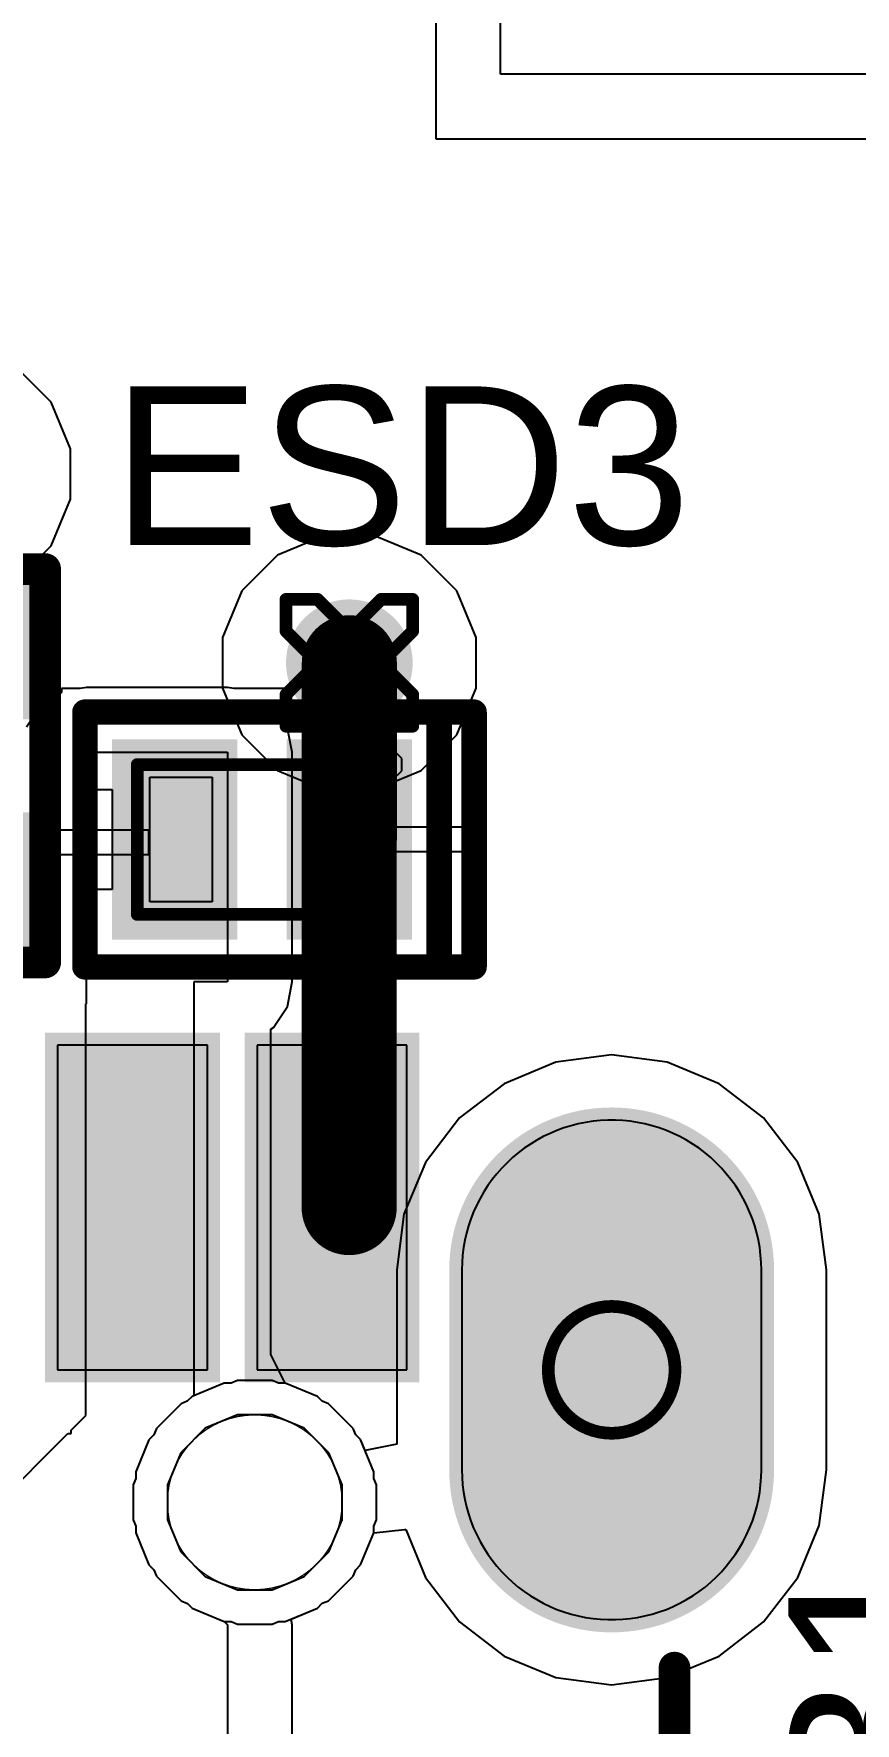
# Model space of a CAD drawing. Header units: inches. Extents: x -0.5 to 14, y -0.2 to 4.7.
# Drawn here: x 0.5052 to 0.6348, y 0.0501 to 0.3164 of the extents above; entities that cross this region are included whole.
import ezdxf

# ---------------------------------------------------------------- set-up
doc = ezdxf.new("R2010")
doc.units = ezdxf.units.IN
doc.header["$MEASUREMENT"] = 0
for name, color, linetype in [('Bottom Layer', 5, 'Continuous'), ('Bottom Solder', 6, 'Continuous'), ('Dimensions', 6, 'Continuous'), ('Drill Drawing', 1, 'Continuous'), ('GND', 16, 'Continuous'), ('Mechanical 15', 56, 'Continuous'), ('Mechanical 6', 56, 'Continuous'), ('Multi-Layer', 9, 'Continuous'), ('Pad Holes', 156, 'Continuous'), ('POWER', 76, 'Continuous'), ('Top Layer', 1, 'Continuous'), ('Top Overlay', 2, 'Continuous'), ('Top Paste', 8, 'Continuous'), ('Top Solder', 216, 'Continuous'), ('Via Holes', 16, 'Continuous')]:
    doc.layers.add(name, color=color, linetype=linetype)
doc.styles.add('Arial', font='', dxfattribs={"height": 0.2})
doc.styles.get('Arial').set_extended_font_data('Arial')

# ---------------------------------------------------------------- blocks, each defined once
blk = doc.blocks.new('KH_TYPE_C_16P_17')
at = {"layer": 'Bottom Layer'}
h = blk.add_hatch(color=5, dxfattribs=at)
edge = h.paths.add_edge_path()
edge.add_arc((0.17008, 0.05374), 0.02362, 180, 360)
edge.add_line((0.1937, 0.05374), (0.1937, 0.08524))
edge.add_arc((0.17008, 0.08524), 0.02362, 0, 180)
edge.add_line((0.14646, 0.08524), (0.14646, 0.05374))
at = {"layer": 'Bottom Solder'}
h = blk.add_hatch(color=6, dxfattribs=at)
edge = h.paths.add_edge_path()
edge.add_arc((0.17008, 0.05374), 0.02562, 180, 360)
edge.add_line((0.1957, 0.05374), (0.1957, 0.08524))
edge.add_arc((0.17008, 0.08524), 0.02562, 0, 180)
edge.add_line((0.14446, 0.08524), (0.14446, 0.05374))
at = {"layer": 'GND'}
h = blk.add_hatch(color=16, dxfattribs=at)
edge = h.paths.add_edge_path()
edge.add_arc((0.17008, 0.05374), 0.02362, 180, 360)
edge.add_line((0.1937, 0.05374), (0.1937, 0.08524))
edge.add_arc((0.17008, 0.08524), 0.02362, 0, 180)
edge.add_line((0.14646, 0.08524), (0.14646, 0.05374))
at = {"layer": 'Multi-Layer'}
h = blk.add_hatch(color=9, dxfattribs=at)
edge = h.paths.add_edge_path()
edge.add_arc((0.17008, 0.05374), 0.02362, 180, 360)
edge.add_line((0.1937, 0.05374), (0.1937, 0.08524))
edge.add_arc((0.17008, 0.08524), 0.02362, 0, 180)
edge.add_line((0.14646, 0.08524), (0.14646, 0.05374))
at = {"layer": 'Pad Holes'}
h = blk.add_hatch(color=7, dxfattribs=at)
edge = h.paths.add_edge_path()
edge.add_arc((0.17008, 0.04981), 0.01378, 180, 360)
edge.add_line((0.18386, 0.04981), (0.18386, 0.08918))
edge.add_arc((0.17008, 0.08918), 0.01378, 0, 180)
edge.add_line((0.1563, 0.08918), (0.1563, 0.04981))
at = {"layer": 'POWER'}
h = blk.add_hatch(color=76, dxfattribs=at)
edge = h.paths.add_edge_path()
edge.add_arc((0.17008, 0.05374), 0.02362, 180, 360)
edge.add_line((0.1937, 0.05374), (0.1937, 0.08524))
edge.add_arc((0.17008, 0.08524), 0.02362, 0, 180)
edge.add_line((0.14646, 0.08524), (0.14646, 0.05374))
at = {"layer": 'Top Layer'}
for points in [[(0.08267, 0.12066), (0.09448, 0.12066), (0.09448, 0.06948), (0.08267, 0.06948)], [(0.09449, 0.12066), (0.1063, 0.12066), (0.1063, 0.06948), (0.09449, 0.06948)], [(0.11417, 0.12067), (0.12598, 0.12067), (0.12598, 0.06949), (0.11417, 0.06949)], [(0.12598, 0.12067), (0.13779, 0.12067), (0.13779, 0.06949), (0.12598, 0.06949)]]:
    blk.add_hatch(color=1, dxfattribs=at).paths.add_polyline_path(points)
h = blk.add_hatch(color=1, dxfattribs=at)
edge = h.paths.add_edge_path()
edge.add_arc((0.17008, 0.05374), 0.02362, 180, 360)
edge.add_line((0.1937, 0.05374), (0.1937, 0.08524))
edge.add_arc((0.17008, 0.08524), 0.02362, 0, 180)
edge.add_line((0.14646, 0.08524), (0.14646, 0.05374))
at = {"layer": 'Top Solder'}
for points in [[(0.0807, 0.12263), (0.09645, 0.12263), (0.09645, 0.06751), (0.0807, 0.06751)], [(0.09252, 0.12263), (0.10827, 0.12263), (0.10827, 0.06751), (0.09252, 0.06751)], [(0.1122, 0.12264), (0.12795, 0.12264), (0.12795, 0.06752), (0.1122, 0.06752)], [(0.12401, 0.12264), (0.13976, 0.12264), (0.13976, 0.06752), (0.12401, 0.06752)]]:
    blk.add_hatch(color=216, dxfattribs=at).paths.add_polyline_path(points)
h = blk.add_hatch(color=216, dxfattribs=at)
edge = h.paths.add_edge_path()
edge.add_arc((0.17008, 0.05374), 0.02562, 180, 360)
edge.add_line((0.1957, 0.05374), (0.1957, 0.08524))
edge.add_arc((0.17008, 0.08524), 0.02562, 0, 180)
edge.add_line((0.14446, 0.08524), (0.14446, 0.05374))
at = {"layer": 'Dimensions'}
for points in [[(0.12756, 0.04862, 0.0002, 0.0002, 1), (0.1, 0.04862, 0.0002, 0.0002, 1)], [(0.09995, 0.04862, 0.0001, 0.0001, 1), (0.10005, 0.04862, 0.0001, 0.0001, 1)], [(0.12751, 0.04862, 0.0001, 0.0001, 1), (0.12761, 0.04862, 0.0001, 0.0001, 1)]]:
    blk.add_lwpolyline(points, format="xyseb", close=True, dxfattribs=at)
at = {"layer": 'Multi-Layer'}
for p, q in [((0.11103, 0.0624), (0.10597, 0.0603)), ((0.11652, 0.0624), (0.11103, 0.0624)), ((0.12158, 0.0603), (0.11652, 0.0624)), ((0.10597, 0.0603), (0.10209, 0.05642)), ((0.12546, 0.05643), (0.12158, 0.0603)), ((0.10209, 0.05642), (0.09999, 0.05136)), ((0.12756, 0.05136), (0.12546, 0.05643)), ((0.09999, 0.05136), (0.09999, 0.04862)), ((0.12756, 0.04862), (0.12756, 0.05136)), ((0.09999, 0.04862), (0.09999, 0.04587)), ((0.12756, 0.04862), (0.12756, 0.04862)), ((0.12756, 0.04588), (0.12756, 0.04862)), ((0.09999, 0.04587), (0.10209, 0.04081)), ((0.12546, 0.04081), (0.12756, 0.04588)), ((0.10209, 0.04081), (0.10597, 0.03693)), ((0.12158, 0.03694), (0.12546, 0.04081)), ((0.10597, 0.03693), (0.11104, 0.03484)), ((0.11104, 0.03484), (0.11652, 0.03484)), ((0.11652, 0.03484), (0.12158, 0.03694))]:
    blk.add_line(p, q, dxfattribs=at)
at = {"layer": 'Top Overlay'}
blk.add_lwpolyline([(0.18, -0.0521, 0.005, 0.005, 0), (0.18, 0.02256, 0.005, 0.005, 0)], format="xyseb", dxfattribs=at)
blk.add_lwpolyline([(0.17875, 0.02256, 0.0025, 0.0025, 1), (0.18125, 0.02256, 0.0025, 0.0025, 1)], format="xyseb", close=True, dxfattribs=at)
at = {"layer": 'Top Paste'}
for p, q in [((0.10631, 0.12066), (0.08268, 0.12066)), ((0.08268, 0.12066), (0.08268, 0.06948)), ((0.10631, 0.06948), (0.10631, 0.12066)), ((0.13779, 0.12067), (0.11417, 0.12067)), ((0.11417, 0.12067), (0.11417, 0.06949)), ((0.13779, 0.06949), (0.13779, 0.12067)), ((0.16036, 0.10677), (0.1593, 0.10626)), ((0.16145, 0.10723), (0.16036, 0.10677)), ((0.16256, 0.10763), (0.16145, 0.10723)), ((0.16368, 0.10798), (0.16256, 0.10763)), ((0.16482, 0.10827), (0.16368, 0.10798)), ((0.16598, 0.1085), (0.16482, 0.10827)), ((0.16714, 0.10868), (0.16598, 0.1085)), ((0.16831, 0.10879), (0.16714, 0.10868)), ((0.16949, 0.10885), (0.16831, 0.10879)), ((0.17067, 0.10885), (0.16949, 0.10885)), ((0.17184, 0.10879), (0.17067, 0.10885)), ((0.17302, 0.10868), (0.17184, 0.10879)), ((0.17418, 0.1085), (0.17302, 0.10868)), ((0.17533, 0.10827), (0.17418, 0.1085)), ((0.17648, 0.10798), (0.17533, 0.10827)), ((0.1776, 0.10763), (0.17648, 0.10798)), ((0.17871, 0.10723), (0.1776, 0.10763)), ((0.17979, 0.10677), (0.17871, 0.10723)), ((0.18086, 0.10626), (0.17979, 0.10677)), ((0.15629, 0.10442), (0.15535, 0.10371)), ((0.15726, 0.10508), (0.15629, 0.10442)), ((0.15827, 0.10569), (0.15726, 0.10508)), ((0.1593, 0.10626), (0.15827, 0.10569)), ((0.18189, 0.10569), (0.18086, 0.10626)), ((0.18289, 0.10508), (0.18189, 0.10569)), ((0.18387, 0.10442), (0.18289, 0.10508)), ((0.18481, 0.10371), (0.18387, 0.10442)), ((0.15276, 0.10131), (0.15198, 0.10042)), ((0.15358, 0.10215), (0.15276, 0.10131)), ((0.15445, 0.10295), (0.15358, 0.10215)), ((0.15535, 0.10371), (0.15445, 0.10295)), ((0.18571, 0.10295), (0.18481, 0.10371)), ((0.18657, 0.10215), (0.18571, 0.10295)), ((0.18739, 0.10131), (0.18657, 0.10215)), ((0.18817, 0.10042), (0.18739, 0.10131)), ((0.15056, 0.09854), (0.14992, 0.09756)), ((0.15125, 0.0995), (0.15056, 0.09854)), ((0.15198, 0.10042), (0.15125, 0.0995)), ((0.18891, 0.0995), (0.18817, 0.10042)), ((0.1896, 0.09854), (0.18891, 0.0995)), ((0.19023, 0.09756), (0.1896, 0.09854)), ((0.14933, 0.09653), (0.1488, 0.09549)), ((0.14992, 0.09756), (0.14933, 0.09653)), ((0.19082, 0.09653), (0.19023, 0.09756)), ((0.19136, 0.09549), (0.19082, 0.09653)), ((0.14788, 0.09332), (0.14751, 0.0922)), ((0.14831, 0.09441), (0.14788, 0.09332)), ((0.1488, 0.09549), (0.14831, 0.09441)), ((0.19185, 0.09441), (0.19136, 0.09549)), ((0.19228, 0.09332), (0.19185, 0.09441)), ((0.19265, 0.0922), (0.19228, 0.09332)), ((0.14719, 0.09107), (0.14692, 0.08992)), ((0.14751, 0.0922), (0.14719, 0.09107)), ((0.19297, 0.09107), (0.19265, 0.0922)), ((0.19323, 0.08992), (0.19297, 0.09107)), ((0.14672, 0.08876), (0.14657, 0.08759)), ((0.14692, 0.08992), (0.14672, 0.08876)), ((0.19344, 0.08876), (0.19323, 0.08992)), ((0.19358, 0.08759), (0.19344, 0.08876)), ((0.14649, 0.08642), (0.14646, 0.08524)), ((0.14646, 0.08524), (0.14646, 0.05374)), ((0.14657, 0.08759), (0.14649, 0.08642)), ((0.19367, 0.08642), (0.19358, 0.08759)), ((0.1937, 0.08524), (0.19367, 0.08642)), ((0.1937, 0.05374), (0.1937, 0.08524)), ((0.08268, 0.06948), (0.09449, 0.06948)), ((0.09449, 0.06948), (0.10631, 0.06948)), ((0.11417, 0.06949), (0.12598, 0.06949)), ((0.12598, 0.06949), (0.13779, 0.06949)), ((0.14646, 0.05374), (0.14649, 0.05257)), ((0.19367, 0.05257), (0.1937, 0.05374)), ((0.14649, 0.05257), (0.14657, 0.05139)), ((0.14657, 0.05139), (0.14672, 0.05022)), ((0.19344, 0.05022), (0.19358, 0.05139)), ((0.19358, 0.05139), (0.19367, 0.05257)), ((0.14672, 0.05022), (0.14692, 0.04906)), ((0.14692, 0.04906), (0.14719, 0.04791)), ((0.19297, 0.04791), (0.19323, 0.04906)), ((0.19323, 0.04906), (0.19344, 0.05022)), ((0.14719, 0.04791), (0.14751, 0.04678)), ((0.14751, 0.04678), (0.14788, 0.04566)), ((0.14788, 0.04566), (0.14831, 0.04457)), ((0.19185, 0.04457), (0.19228, 0.04566)), ((0.19228, 0.04566), (0.19265, 0.04678)), ((0.19265, 0.04678), (0.19297, 0.04791)), ((0.14831, 0.04457), (0.1488, 0.04349)), ((0.1488, 0.04349), (0.14933, 0.04244)), ((0.19082, 0.04244), (0.19136, 0.04349)), ((0.19136, 0.04349), (0.19185, 0.04457)), ((0.14933, 0.04244), (0.14992, 0.04142)), ((0.14992, 0.04142), (0.15056, 0.04043)), ((0.15056, 0.04043), (0.15125, 0.03948)), ((0.18891, 0.03948), (0.1896, 0.04043)), ((0.1896, 0.04043), (0.19023, 0.04142)), ((0.19023, 0.04142), (0.19082, 0.04244)), ((0.15125, 0.03948), (0.15198, 0.03856)), ((0.15198, 0.03856), (0.15276, 0.03768)), ((0.15276, 0.03768), (0.15358, 0.03683)), ((0.18657, 0.03683), (0.18739, 0.03768)), ((0.18739, 0.03768), (0.18817, 0.03856)), ((0.18817, 0.03856), (0.18891, 0.03948)), ((0.15358, 0.03683), (0.15445, 0.03603)), ((0.15445, 0.03603), (0.15535, 0.03527)), ((0.15535, 0.03527), (0.15629, 0.03456)), ((0.18387, 0.03456), (0.18481, 0.03527)), ((0.18481, 0.03527), (0.18571, 0.03603)), ((0.18571, 0.03603), (0.18657, 0.03683)), ((0.15629, 0.03456), (0.15726, 0.0339)), ((0.15726, 0.0339), (0.15827, 0.03329)), ((0.15827, 0.03329), (0.1593, 0.03272)), ((0.1593, 0.03272), (0.16036, 0.03221)), ((0.16036, 0.03221), (0.16145, 0.03175)), ((0.17871, 0.03175), (0.17979, 0.03221)), ((0.17979, 0.03221), (0.18086, 0.03272)), ((0.18086, 0.03272), (0.18189, 0.03329)), ((0.18189, 0.03329), (0.18289, 0.0339)), ((0.18289, 0.0339), (0.18387, 0.03456)), ((0.16145, 0.03175), (0.16256, 0.03135)), ((0.16256, 0.03135), (0.16368, 0.031)), ((0.16368, 0.031), (0.16482, 0.03071)), ((0.16482, 0.03071), (0.16598, 0.03048)), ((0.16598, 0.03048), (0.16714, 0.0303)), ((0.16714, 0.0303), (0.16831, 0.03019)), ((0.16831, 0.03019), (0.16949, 0.03013)), ((0.16949, 0.03013), (0.17067, 0.03013)), ((0.17067, 0.03013), (0.17184, 0.03019)), ((0.17184, 0.03019), (0.17302, 0.0303)), ((0.17302, 0.0303), (0.17418, 0.03048)), ((0.17418, 0.03048), (0.17533, 0.03071)), ((0.17533, 0.03071), (0.17648, 0.031)), ((0.17648, 0.031), (0.1776, 0.03135)), ((0.1776, 0.03135), (0.17871, 0.03175))]:
    blk.add_line(p, q, dxfattribs=at)
blk = doc.blocks.new('R___0402_18')
at = {"layer": 'Top Layer'}
for points in [[(-0.0275, -0.0125), (-0.0275, 0.0125), (-0.0095, 0.0125), (-0.0095, -0.0125)], [(0.0095, -0.0125), (0.0095, 0.0125), (0.0275, 0.0125), (0.0275, -0.0125)]]:
    blk.add_hatch(color=1, dxfattribs=at).paths.add_polyline_path(points)
at = {"layer": 'Top Paste'}
for points in [[(-0.0275, -0.0125), (-0.0275, 0.0125), (-0.0095, 0.0125), (-0.0095, -0.0125)], [(0.0095, -0.0125), (0.0095, 0.0125), (0.0275, 0.0125), (0.0275, -0.0125)]]:
    blk.add_hatch(color=8, dxfattribs=at).paths.add_polyline_path(points)
at = {"layer": 'Top Solder'}
for points in [[(-0.02967, -0.01467), (-0.02967, 0.01467), (-0.00733, 0.01467), (-0.00733, -0.01467)], [(0.00733, -0.01467), (0.00733, 0.01467), (0.02967, 0.01467), (0.02967, -0.01467)]]:
    blk.add_hatch(color=216, dxfattribs=at).paths.add_polyline_path(points)
at = {"layer": 'Top Overlay'}
for points in [[(-0.031, 0.016, 0.005, 0.005, 0), (0.031, 0.016, 0.005, 0.005, 0)], [(-0.031, 0.016, 0.005, 0.005, 0), (-0.031, -0.016, 0.005, 0.005, 0)], [(0.031, 0.016, 0.005, 0.005, 0), (0.031, -0.016, 0.005, 0.005, 0)], [(-0.031, -0.016, 0.005, 0.005, 0), (0.031, -0.016, 0.005, 0.005, 0)], [(-0.032, -0.017, 0.000127, 0.000127, 0), (0.032, -0.017, 0.000127, 0.000127, 0)]]:
    blk.add_lwpolyline(points, format="xyseb", dxfattribs=at)
for points in [[(-0.03225, 0.016, 0.0025, 0.0025, 1), (-0.02975, 0.016, 0.0025, 0.0025, 1)], [(-0.03225, 0.016, 0.0025, 0.0025, 1), (-0.02975, 0.016, 0.0025, 0.0025, 1)], [(0.02975, 0.016, 0.0025, 0.0025, 1), (0.03225, 0.016, 0.0025, 0.0025, 1)], [(0.02975, 0.016, 0.0025, 0.0025, 1), (0.03225, 0.016, 0.0025, 0.0025, 1)], [(-0.03225, -0.016, 0.0025, 0.0025, 1), (-0.02975, -0.016, 0.0025, 0.0025, 1)], [(-0.03225, -0.016, 0.0025, 0.0025, 1), (-0.02975, -0.016, 0.0025, 0.0025, 1)], [(0.02975, -0.016, 0.0025, 0.0025, 1), (0.03225, -0.016, 0.0025, 0.0025, 1)], [(0.02975, -0.016, 0.0025, 0.0025, 1), (0.03225, -0.016, 0.0025, 0.0025, 1)], [(-0.03203, -0.017, 0.0000635, 0.0000635, 1), (-0.03197, -0.017, 0.0000635, 0.0000635, 1)], [(0.03197, -0.017, 0.0000635, 0.0000635, 1), (0.03203, -0.017, 0.0000635, 0.0000635, 1)]]:
    blk.add_lwpolyline(points, format="xyseb", close=True, dxfattribs=at)
blk = doc.blocks.new('X1_DFN1006_2_L1_0_W0_6_RD_55')
at = {"layer": 'Top Layer'}
for points in [[(-0.02165, 0.01378), (-0.00591, 0.01378), (-0.00591, -0.01378), (-0.02165, -0.01378)], [(0.00591, 0.01378), (0.02165, 0.01378), (0.02165, -0.01378), (0.00591, -0.01378)]]:
    blk.add_hatch(color=1, dxfattribs=at).paths.add_polyline_path(points)
at = {"layer": 'Top Paste'}
for points in [[(-0.02165, 0.01378), (-0.00591, 0.01378), (-0.00591, -0.01378), (-0.02165, -0.01378)], [(0.00591, 0.01378), (0.02165, 0.01378), (0.02165, -0.01378), (0.00591, -0.01378)]]:
    blk.add_hatch(color=8, dxfattribs=at).paths.add_polyline_path(points)
at = {"layer": 'Top Solder'}
for points in [[(-0.02365, 0.01578), (-0.00391, 0.01578), (-0.00391, -0.01578), (-0.02365, -0.01578)], [(0.00391, 0.01578), (0.02365, 0.01578), (0.02365, -0.01578), (0.00391, -0.01578)]]:
    blk.add_hatch(color=216, dxfattribs=at).paths.add_polyline_path(points)
at = {"layer": 'Mechanical 15'}
for p, q in [((-0.01772, -0.00984), (-0.01772, 0.00984)), ((-0.01772, 0.00984), (-0.00788, 0.00984)), ((-0.00788, 0.00984), (-0.00788, -0.00984)), ((0.00787, 0.00984), (0.00787, 0.00984)), ((0.00787, 0.00984), (0.01772, 0.00984)), ((0.00787, -0.00984), (0.00787, 0.00984)), ((0.01772, 0.00984), (0.01772, -0.00984)), ((-0.02066, -0.00945), (-0.02204, -0.01083)), ((-0.0187, -0.00945), (-0.02066, -0.00945)), ((-0.01732, -0.01083), (-0.0187, -0.00945)), ((-0.00788, -0.00984), (-0.01772, -0.00984)), ((-0.00788, -0.00984), (-0.00788, -0.00984)), ((0.01772, -0.00984), (0.00787, -0.00984)), ((-0.02204, -0.01083), (-0.02204, -0.01181)), ((-0.02204, -0.01181), (-0.02204, -0.01279)), ((-0.02204, -0.01279), (-0.02066, -0.01417)), ((-0.0187, -0.01417), (-0.01732, -0.01279)), ((-0.01732, -0.01181), (-0.01732, -0.01083)), ((-0.01732, -0.01181), (-0.01732, -0.01181)), ((-0.01732, -0.01279), (-0.01732, -0.01181)), ((-0.02066, -0.01417), (-0.0187, -0.01417))]:
    blk.add_line(p, q, dxfattribs=at)
for points in [[(-0.01969, 0.01181, 0.002, 0.002, 0), (-0.01969, -0.01181, 0.002, 0.002, 0)], [(0.01969, 0.01181, 0.002, 0.002, 0), (-0.01969, 0.01181, 0.002, 0.002, 0)], [(0.01969, 0.01181, 0.002, 0.002, 0), (0.01969, -0.01181, 0.002, 0.002, 0)], [(0.01969, -0.01181, 0.002, 0.002, 0), (-0.01969, -0.01181, 0.002, 0.002, 0)]]:
    blk.add_lwpolyline(points, format="xyseb", dxfattribs=at)
for points in [[(-0.02019, 0.01181, 0.001, 0.001, 1), (-0.01919, 0.01181, 0.001, 0.001, 1)], [(-0.02019, 0.01181, 0.001, 0.001, 1), (-0.01919, 0.01181, 0.001, 0.001, 1)], [(0.01919, 0.01181, 0.001, 0.001, 1), (0.02019, 0.01181, 0.001, 0.001, 1)], [(0.01919, 0.01181, 0.001, 0.001, 1), (0.02019, 0.01181, 0.001, 0.001, 1)], [(-0.02019, -0.01181, 0.001, 0.001, 1), (-0.01919, -0.01181, 0.001, 0.001, 1)], [(-0.02019, -0.01181, 0.001, 0.001, 1), (-0.01919, -0.01181, 0.001, 0.001, 1)], [(0.01919, -0.01181, 0.001, 0.001, 1), (0.02019, -0.01181, 0.001, 0.001, 1)], [(0.01919, -0.01181, 0.001, 0.001, 1), (0.02019, -0.01181, 0.001, 0.001, 1)]]:
    blk.add_lwpolyline(points, format="xyseb", close=True, dxfattribs=at)
at = {"layer": 'Mechanical 6'}
for p, q in [((0.02362, -0.00787), (0.02362, 0.00787)), ((0.02362, 0.00787), (0.02756, 0.00787)), ((0.02756, 0.00787), (0.02756, -0.00787)), ((-0.03233, 0.00194), (-0.03233, 0.00194)), ((-0.03233, 0.00194), (-0.01658, 0.00194)), ((-0.03233, -0.002), (-0.03233, 0.00194)), ((-0.03233, 0.00194), (-0.03233, 0.00194)), ((-0.01658, 0.00194), (-0.01658, -0.002)), ((0.01792, 0.00244), (0.01792, 0.00244)), ((0.01792, 0.00244), (0.03367, 0.00244)), ((0.01792, -0.0015), (0.01792, 0.00244)), ((0.01792, 0.00244), (0.01792, 0.00244)), ((0.03367, 0.00244), (0.03367, -0.0015)), ((-0.01658, -0.002), (-0.03233, -0.002)), ((0.03367, -0.0015), (0.01792, -0.0015)), ((0.02362, -0.00787), (0.02362, -0.00787)), ((0.02756, -0.00787), (0.02362, -0.00787)), ((0.02362, -0.00787), (0.02362, -0.00787))]:
    blk.add_line(p, q, dxfattribs=at)
at = {"layer": 'Top Overlay'}
for points in [[(0.02795, 0.02008, 0.004, 0.004, 0), (-0.03347, 0.02008, 0.004, 0.004, 0)], [(-0.03347, 0.02008, 0.004, 0.004, 0), (-0.03347, -0.02008, 0.004, 0.004, 0)], [(-0.02795, -0.02008, 0.004, 0.004, 0), (-0.02795, 0.02008, 0.004, 0.004, 0)], [(0.02795, 0.02008, 0.004, 0.004, 0), (0.02795, -0.02008, 0.004, 0.004, 0)], [(0.02795, -0.02008, 0.004, 0.004, 0), (-0.03347, -0.02008, 0.004, 0.004, 0)]]:
    blk.add_lwpolyline(points, format="xyseb", dxfattribs=at)
for points in [[(-0.03447, 0.02008, 0.002, 0.002, 1), (-0.03247, 0.02008, 0.002, 0.002, 1)], [(-0.03447, 0.02008, 0.002, 0.002, 1), (-0.03247, 0.02008, 0.002, 0.002, 1)], [(-0.02895, 0.02008, 0.002, 0.002, 1), (-0.02695, 0.02008, 0.002, 0.002, 1)], [(0.02695, 0.02008, 0.002, 0.002, 1), (0.02895, 0.02008, 0.002, 0.002, 1)], [(0.02695, 0.02008, 0.002, 0.002, 1), (0.02895, 0.02008, 0.002, 0.002, 1)], [(-0.03447, -0.02008, 0.002, 0.002, 1), (-0.03247, -0.02008, 0.002, 0.002, 1)], [(-0.03447, -0.02008, 0.002, 0.002, 1), (-0.03247, -0.02008, 0.002, 0.002, 1)], [(-0.02895, -0.02008, 0.002, 0.002, 1), (-0.02695, -0.02008, 0.002, 0.002, 1)], [(0.02695, -0.02008, 0.002, 0.002, 1), (0.02895, -0.02008, 0.002, 0.002, 1)], [(0.02695, -0.02008, 0.002, 0.002, 1), (0.02895, -0.02008, 0.002, 0.002, 1)]]:
    blk.add_lwpolyline(points, format="xyseb", close=True, dxfattribs=at)

msp = doc.modelspace()

# ---------------------------------------------------------------- hatches: boundary and pattern name
at = {"layer": 'Bottom Layer'}
h = msp.add_hatch(color=5, dxfattribs=at)
edge = h.paths.add_edge_path()
edge.add_arc((0.55499, 0.21723), 0.01, 0, 360)
at = {"layer": 'GND'}
h = msp.add_hatch(color=16, dxfattribs=at)
edge = h.paths.add_edge_path()
edge.add_arc((0.55499, 0.21723), 0.01, 0, 360)
at = {"layer": 'POWER'}
h = msp.add_hatch(color=76, dxfattribs=at)
edge = h.paths.add_edge_path()
edge.add_arc((0.55499, 0.21723), 0.01, 0, 360)
at = {"layer": 'Top Layer'}
h = msp.add_hatch(color=1, dxfattribs=at)
edge = h.paths.add_edge_path()
edge.add_arc((0.55499, 0.21723), 0.01, 0, 360)
msp.add_hatch(color=1, dxfattribs=at).paths.add_polyline_path([(0.54637, 0.116), (0.55818, 0.116), (0.55818, 0.15695), (0.54637, 0.15695)])
at = {"layer": 'Via Holes'}
h = msp.add_hatch(color=7, dxfattribs=at)
edge = h.paths.add_edge_path()
edge.add_arc((0.55499, 0.21723), 0.005, 0, 360)

# ---------------------------------------------------------------- linework, layer by layer
at = {"layer": 'Bottom Layer'}
for p, q in [((0.53732, 0.10409), (0.53633, 0.10368)), ((0.5428, 0.10409), (0.53732, 0.10409)), ((0.5438, 0.10368), (0.5428, 0.10409)), ((0.53019, 0.10158), (0.52942, 0.10082)), ((0.53525, 0.10368), (0.53019, 0.10158)), ((0.53633, 0.10368), (0.53525, 0.10368)), ((0.54488, 0.10368), (0.5438, 0.10368)), ((0.54994, 0.10158), (0.54488, 0.10368)), ((0.5507, 0.10082), (0.54994, 0.10158)), ((0.52843, 0.10041), (0.52455, 0.09653)), ((0.52942, 0.10082), (0.52843, 0.10041)), ((0.5517, 0.10041), (0.5507, 0.10082)), ((0.55558, 0.09653), (0.5517, 0.10041)), ((0.52455, 0.09653), (0.52414, 0.09553)), ((0.55599, 0.09554), (0.55558, 0.09653)), ((0.52338, 0.09477), (0.52128, 0.08971)), ((0.52414, 0.09553), (0.52338, 0.09477)), ((0.55675, 0.09478), (0.55599, 0.09554)), ((0.55885, 0.08971), (0.55675, 0.09478)), ((0.52128, 0.08863), (0.52087, 0.08764)), ((0.52128, 0.08971), (0.52128, 0.08863)), ((0.55885, 0.08864), (0.55885, 0.08971)), ((0.55926, 0.08764), (0.55885, 0.08864)), ((0.52087, 0.08764), (0.52087, 0.0849)), ((0.55926, 0.0849), (0.55926, 0.08764)), ((0.52087, 0.0849), (0.52087, 0.08215)), ((0.55926, 0.08216), (0.55926, 0.0849)), ((0.52087, 0.08215), (0.52128, 0.08116)), ((0.52128, 0.08116), (0.52128, 0.08008)), ((0.52128, 0.08008), (0.52338, 0.07502)), ((0.55675, 0.07502), (0.55885, 0.08009)), ((0.55885, 0.08116), (0.55926, 0.08216)), ((0.55885, 0.08009), (0.55885, 0.08116)), ((0.52338, 0.07502), (0.52414, 0.07426)), ((0.55599, 0.07426), (0.55675, 0.07502)), ((0.52414, 0.07426), (0.52456, 0.07326)), ((0.52456, 0.07326), (0.52843, 0.06939)), ((0.5517, 0.06939), (0.55558, 0.07327)), ((0.55558, 0.07327), (0.55599, 0.07426)), ((0.52843, 0.06939), (0.52943, 0.06897)), ((0.55071, 0.06898), (0.5517, 0.06939)), ((0.52943, 0.06897), (0.53019, 0.06821)), ((0.53019, 0.06821), (0.53526, 0.06611)), ((0.54488, 0.06612), (0.54995, 0.06822)), ((0.54995, 0.06822), (0.55071, 0.06898)), ((0.53526, 0.06611), (0.53633, 0.06612)), ((0.53633, 0.06612), (0.53733, 0.0657)), ((0.53733, 0.0657), (0.54281, 0.0657)), ((0.54281, 0.0657), (0.5438, 0.06612)), ((0.5438, 0.06612), (0.54488, 0.06612))]:
    msp.add_line(p, q, dxfattribs=at)
at = {"layer": 'Drill Drawing'}
for points in [[(0.54499, 0.22223, 0.002, 0.002, 0), (0.54499, 0.22723, 0.002, 0.002, 0)], [(0.54499, 0.22723, 0.002, 0.002, 0), (0.54999, 0.22723, 0.002, 0.002, 0)], [(0.54999, 0.22723, 0.002, 0.002, 0), (0.55499, 0.22223, 0.002, 0.002, 0)], [(0.55499, 0.22223, 0.002, 0.002, 0), (0.55999, 0.22723, 0.002, 0.002, 0)], [(0.55999, 0.22723, 0.002, 0.002, 0), (0.56499, 0.22723, 0.002, 0.002, 0)], [(0.56499, 0.22223, 0.002, 0.002, 0), (0.56499, 0.22723, 0.002, 0.002, 0)], [(0.54499, 0.22223, 0.002, 0.002, 0), (0.54999, 0.21723, 0.002, 0.002, 0)], [(0.55999, 0.21723, 0.002, 0.002, 0), (0.56499, 0.22223, 0.002, 0.002, 0)], [(0.54499, 0.21223, 0.002, 0.002, 0), (0.54999, 0.21723, 0.002, 0.002, 0)], [(0.55999, 0.21723, 0.002, 0.002, 0), (0.56499, 0.21223, 0.002, 0.002, 0)], [(0.54499, 0.20723, 0.002, 0.002, 0), (0.54499, 0.21223, 0.002, 0.002, 0)], [(0.54999, 0.20723, 0.002, 0.002, 0), (0.55499, 0.21223, 0.002, 0.002, 0)], [(0.55499, 0.21223, 0.002, 0.002, 0), (0.55999, 0.20723, 0.002, 0.002, 0)], [(0.56499, 0.20723, 0.002, 0.002, 0), (0.56499, 0.21223, 0.002, 0.002, 0)], [(0.54499, 0.20723, 0.002, 0.002, 0), (0.54999, 0.20723, 0.002, 0.002, 0)], [(0.55999, 0.20723, 0.002, 0.002, 0), (0.56499, 0.20723, 0.002, 0.002, 0)]]:
    msp.add_lwpolyline(points, format="xyseb", dxfattribs=at)
for points in [[(0.54449, 0.22723, 0.001, 0.001, 1), (0.54549, 0.22723, 0.001, 0.001, 1)], [(0.54449, 0.22723, 0.001, 0.001, 1), (0.54549, 0.22723, 0.001, 0.001, 1)], [(0.54949, 0.22723, 0.001, 0.001, 1), (0.55049, 0.22723, 0.001, 0.001, 1)], [(0.54949, 0.22723, 0.001, 0.001, 1), (0.55049, 0.22723, 0.001, 0.001, 1)], [(0.55949, 0.22723, 0.001, 0.001, 1), (0.56049, 0.22723, 0.001, 0.001, 1)], [(0.55949, 0.22723, 0.001, 0.001, 1), (0.56049, 0.22723, 0.001, 0.001, 1)], [(0.56449, 0.22723, 0.001, 0.001, 1), (0.56549, 0.22723, 0.001, 0.001, 1)], [(0.56449, 0.22723, 0.001, 0.001, 1), (0.56549, 0.22723, 0.001, 0.001, 1)], [(0.54449, 0.22223, 0.001, 0.001, 1), (0.54549, 0.22223, 0.001, 0.001, 1)], [(0.54449, 0.22223, 0.001, 0.001, 1), (0.54549, 0.22223, 0.001, 0.001, 1)], [(0.55449, 0.22223, 0.001, 0.001, 1), (0.55549, 0.22223, 0.001, 0.001, 1)], [(0.55449, 0.22223, 0.001, 0.001, 1), (0.55549, 0.22223, 0.001, 0.001, 1)], [(0.56449, 0.22223, 0.001, 0.001, 1), (0.56549, 0.22223, 0.001, 0.001, 1)], [(0.56449, 0.22223, 0.001, 0.001, 1), (0.56549, 0.22223, 0.001, 0.001, 1)], [(0.54949, 0.21723, 0.001, 0.001, 1), (0.55049, 0.21723, 0.001, 0.001, 1)], [(0.54949, 0.21723, 0.001, 0.001, 1), (0.55049, 0.21723, 0.001, 0.001, 1)], [(0.55949, 0.21723, 0.001, 0.001, 1), (0.56049, 0.21723, 0.001, 0.001, 1)], [(0.55949, 0.21723, 0.001, 0.001, 1), (0.56049, 0.21723, 0.001, 0.001, 1)], [(0.54449, 0.21223, 0.001, 0.001, 1), (0.54549, 0.21223, 0.001, 0.001, 1)], [(0.54449, 0.21223, 0.001, 0.001, 1), (0.54549, 0.21223, 0.001, 0.001, 1)], [(0.55449, 0.21223, 0.001, 0.001, 1), (0.55549, 0.21223, 0.001, 0.001, 1)], [(0.55449, 0.21223, 0.001, 0.001, 1), (0.55549, 0.21223, 0.001, 0.001, 1)], [(0.56449, 0.21223, 0.001, 0.001, 1), (0.56549, 0.21223, 0.001, 0.001, 1)], [(0.56449, 0.21223, 0.001, 0.001, 1), (0.56549, 0.21223, 0.001, 0.001, 1)], [(0.54449, 0.20723, 0.001, 0.001, 1), (0.54549, 0.20723, 0.001, 0.001, 1)], [(0.54449, 0.20723, 0.001, 0.001, 1), (0.54549, 0.20723, 0.001, 0.001, 1)], [(0.54949, 0.20723, 0.001, 0.001, 1), (0.55049, 0.20723, 0.001, 0.001, 1)], [(0.54949, 0.20723, 0.001, 0.001, 1), (0.55049, 0.20723, 0.001, 0.001, 1)], [(0.55949, 0.20723, 0.001, 0.001, 1), (0.56049, 0.20723, 0.001, 0.001, 1)], [(0.55949, 0.20723, 0.001, 0.001, 1), (0.56049, 0.20723, 0.001, 0.001, 1)], [(0.56449, 0.20723, 0.001, 0.001, 1), (0.56549, 0.20723, 0.001, 0.001, 1)], [(0.56449, 0.20723, 0.001, 0.001, 1), (0.56549, 0.20723, 0.001, 0.001, 1)], [(0.60637, 0.10578, 0.002, 0.002, 1), (0.58637, 0.10578, 0.002, 0.002, 1)], [(0.58587, 0.10578, 0.001, 0.001, 1), (0.58687, 0.10578, 0.001, 0.001, 1)], [(0.60587, 0.10578, 0.001, 0.001, 1), (0.60687, 0.10578, 0.001, 0.001, 1)]]:
    msp.add_lwpolyline(points, format="xyseb", close=True, dxfattribs=at)
at = {"layer": 'GND'}
for p, q in [((0.53732, 0.10409), (0.53633, 0.10368)), ((0.5428, 0.10409), (0.53732, 0.10409)), ((0.5438, 0.10368), (0.5428, 0.10409)), ((0.53019, 0.10158), (0.52942, 0.10082)), ((0.53525, 0.10368), (0.53019, 0.10158)), ((0.53633, 0.10368), (0.53525, 0.10368)), ((0.54488, 0.10368), (0.5438, 0.10368)), ((0.54994, 0.10158), (0.54488, 0.10368)), ((0.5507, 0.10082), (0.54994, 0.10158)), ((0.52843, 0.10041), (0.52455, 0.09653)), ((0.52942, 0.10082), (0.52843, 0.10041)), ((0.5517, 0.10041), (0.5507, 0.10082)), ((0.55558, 0.09653), (0.5517, 0.10041)), ((0.52455, 0.09653), (0.52414, 0.09553)), ((0.55599, 0.09554), (0.55558, 0.09653)), ((0.52338, 0.09477), (0.52128, 0.08971)), ((0.52414, 0.09553), (0.52338, 0.09477)), ((0.55675, 0.09478), (0.55599, 0.09554)), ((0.55885, 0.08971), (0.55675, 0.09478)), ((0.52128, 0.08863), (0.52087, 0.08764)), ((0.52128, 0.08971), (0.52128, 0.08863)), ((0.55885, 0.08864), (0.55885, 0.08971)), ((0.55926, 0.08764), (0.55885, 0.08864)), ((0.52087, 0.08764), (0.52087, 0.0849)), ((0.55926, 0.0849), (0.55926, 0.08764)), ((0.52087, 0.0849), (0.52087, 0.08215)), ((0.55926, 0.08216), (0.55926, 0.0849)), ((0.52087, 0.08215), (0.52128, 0.08116)), ((0.52128, 0.08116), (0.52128, 0.08008)), ((0.52128, 0.08008), (0.52338, 0.07502)), ((0.55675, 0.07502), (0.55885, 0.08009)), ((0.55885, 0.08116), (0.55926, 0.08216)), ((0.55885, 0.08009), (0.55885, 0.08116)), ((0.52338, 0.07502), (0.52414, 0.07426)), ((0.55599, 0.07426), (0.55675, 0.07502)), ((0.52414, 0.07426), (0.52456, 0.07326)), ((0.52456, 0.07326), (0.52843, 0.06939)), ((0.5517, 0.06939), (0.55558, 0.07327)), ((0.55558, 0.07327), (0.55599, 0.07426)), ((0.52843, 0.06939), (0.52943, 0.06897)), ((0.55071, 0.06898), (0.5517, 0.06939)), ((0.52943, 0.06897), (0.53019, 0.06821)), ((0.53019, 0.06821), (0.53526, 0.06611)), ((0.54488, 0.06612), (0.54995, 0.06822)), ((0.54995, 0.06822), (0.55071, 0.06898)), ((0.53526, 0.06611), (0.53633, 0.06612)), ((0.53633, 0.06612), (0.53733, 0.0657)), ((0.53733, 0.0657), (0.54281, 0.0657)), ((0.54281, 0.0657), (0.5438, 0.06612)), ((0.5438, 0.06612), (0.54488, 0.06612))]:
    msp.add_line(p, q, dxfattribs=at)
at = {"layer": 'POWER'}
for p, q in [((0.56862, 1.12831), (0.56862, 0.29981)), ((0.57882, 0.31001), (0.57882, 1.12831)), ((0.74981, 0.31001), (0.57882, 0.31001)), ((0.56862, 0.29981), (0.74981, 0.29981)), ((0.50796, 0.25833), (0.50233, 0.26396)), ((0.511, 0.25098), (0.50796, 0.25833)), ((0.511, 0.24302), (0.511, 0.25098)), ((0.50796, 0.23567), (0.511, 0.24302)), ((0.55101, 0.23723), (0.54366, 0.23418)), ((0.55897, 0.23723), (0.55101, 0.23723)), ((0.56632, 0.23418), (0.55897, 0.23723)), ((0.50233, 0.23004), (0.50796, 0.23567)), ((0.54366, 0.23418), (0.53803, 0.22856)), ((0.57195, 0.22856), (0.56632, 0.23418)), ((0.53803, 0.22856), (0.53499, 0.2212)), ((0.57499, 0.2212), (0.57195, 0.22856)), ((0.53499, 0.2212), (0.53499, 0.21325)), ((0.57499, 0.21325), (0.57499, 0.2212)), ((0.53499, 0.21325), (0.53803, 0.2059)), ((0.57195, 0.2059), (0.57499, 0.21325)), ((0.53803, 0.2059), (0.54366, 0.20027)), ((0.56632, 0.20027), (0.57195, 0.2059)), ((0.54366, 0.20027), (0.55101, 0.19723)), ((0.55897, 0.19723), (0.56632, 0.20027)), ((0.55101, 0.19723), (0.55897, 0.19723)), ((0.59637, 0.15543), (0.58759, 0.15427)), ((0.60515, 0.15427), (0.59637, 0.15543)), ((0.58759, 0.15427), (0.57941, 0.15089)), ((0.61332, 0.15089), (0.60515, 0.15427)), ((0.57941, 0.15089), (0.57239, 0.1455)), ((0.62035, 0.1455), (0.61332, 0.15089)), ((0.57239, 0.1455), (0.567, 0.13847)), ((0.62574, 0.13847), (0.62035, 0.1455)), ((0.567, 0.13847), (0.56361, 0.1303)), ((0.62913, 0.1303), (0.62574, 0.13847)), ((0.56361, 0.1303), (0.56246, 0.12152)), ((0.63028, 0.12152), (0.62913, 0.1303)), ((0.56246, 0.12152), (0.56246, 0.09407)), ((0.63028, 0.09002), (0.63028, 0.12152)), ((0.53732, 0.10409), (0.53633, 0.10368)), ((0.5428, 0.10409), (0.53732, 0.10409)), ((0.5438, 0.10368), (0.5428, 0.10409)), ((0.53019, 0.10158), (0.52942, 0.10082)), ((0.53525, 0.10368), (0.53019, 0.10158)), ((0.53633, 0.10368), (0.53525, 0.10368)), ((0.54488, 0.10368), (0.5438, 0.10368)), ((0.54994, 0.10158), (0.54488, 0.10368)), ((0.5507, 0.10082), (0.54994, 0.10158)), ((0.52843, 0.10041), (0.52455, 0.09653)), ((0.52942, 0.10082), (0.52843, 0.10041)), ((0.5517, 0.10041), (0.5507, 0.10082)), ((0.55558, 0.09653), (0.5517, 0.10041)), ((0.52455, 0.09653), (0.52414, 0.09553)), ((0.55599, 0.09554), (0.55558, 0.09653)), ((0.52338, 0.09477), (0.52128, 0.08971)), ((0.52414, 0.09553), (0.52338, 0.09477)), ((0.55675, 0.09478), (0.55599, 0.09554)), ((0.55746, 0.09307), (0.55675, 0.09478)), ((0.56246, 0.09407), (0.55746, 0.09307)), ((0.52128, 0.08863), (0.52087, 0.08764)), ((0.52128, 0.08971), (0.52128, 0.08863)), ((0.62913, 0.08124), (0.63028, 0.09002)), ((0.52087, 0.08764), (0.52087, 0.0849)), ((0.52087, 0.0849), (0.52087, 0.08215)), ((0.52087, 0.08215), (0.52128, 0.08116)), ((0.52128, 0.08116), (0.52128, 0.08008)), ((0.52128, 0.08008), (0.52338, 0.07502)), ((0.55675, 0.07502), (0.55885, 0.08009)), ((0.55885, 0.08009), (0.56369, 0.08063)), ((0.56369, 0.08063), (0.56388, 0.0806)), ((0.56388, 0.0806), (0.567, 0.07307)), ((0.62574, 0.07307), (0.62913, 0.08124)), ((0.52338, 0.07502), (0.52414, 0.07426)), ((0.55599, 0.07426), (0.55675, 0.07502)), ((0.52414, 0.07426), (0.52456, 0.07326)), ((0.52456, 0.07326), (0.52843, 0.06939)), ((0.5517, 0.06939), (0.55558, 0.07327)), ((0.55558, 0.07327), (0.55599, 0.07426)), ((0.567, 0.07307), (0.57239, 0.06604)), ((0.62035, 0.06604), (0.62574, 0.07307)), ((0.52843, 0.06939), (0.52943, 0.06897)), ((0.55071, 0.06898), (0.5517, 0.06939)), ((0.52943, 0.06897), (0.53019, 0.06821)), ((0.53019, 0.06821), (0.53526, 0.06611)), ((0.54488, 0.06612), (0.54995, 0.06822)), ((0.54995, 0.06822), (0.55071, 0.06898)), ((0.53526, 0.06611), (0.53633, 0.06612)), ((0.53633, 0.06612), (0.53733, 0.0657)), ((0.53733, 0.0657), (0.54281, 0.0657)), ((0.54281, 0.0657), (0.5438, 0.06612)), ((0.5438, 0.06612), (0.54488, 0.06612)), ((0.57239, 0.06604), (0.57941, 0.06065)), ((0.61332, 0.06065), (0.62035, 0.06604)), ((0.57941, 0.06065), (0.58759, 0.05727)), ((0.60515, 0.05727), (0.61332, 0.06065)), ((0.58759, 0.05727), (0.59637, 0.05611)), ((0.59637, 0.05611), (0.60515, 0.05727))]:
    msp.add_line(p, q, dxfattribs=at)
at = {"layer": 'Top Layer'}
for p, q in [((0.51252, 0.21316), (0.50956, 0.21316)), ((0.50956, 0.21316), (0.50956, 0.21255)), ((0.5135, 0.21335), (0.51252, 0.21316)), ((0.53579, 0.21335), (0.5135, 0.21335)), ((0.53677, 0.21316), (0.53579, 0.21335)), ((0.5453, 0.21316), (0.53677, 0.21316)), ((0.5453, 0.20659), (0.5453, 0.21316)), ((0.50956, 0.21255), (0.50629, 0.21037)), ((0.50629, 0.21037), (0.50408, 0.20706)), ((0.54599, 0.20316), (0.5453, 0.20659)), ((0.5135, 0.1635), (0.5135, 0.20316)), ((0.5135, 0.20316), (0.53579, 0.20316)), ((0.53579, 0.20316), (0.53579, 0.16695)), ((0.54599, 0.16695), (0.54599, 0.20316)), ((0.53579, 0.16695), (0.53046, 0.16695)), ((0.53046, 0.16695), (0.53046, 0.1017)), ((0.54521, 0.16305), (0.54599, 0.16695)), ((0.51343, 0.0986), (0.51343, 0.1635)), ((0.51343, 0.1635), (0.5135, 0.1635)), ((0.543, 0.15974), (0.54521, 0.16305)), ((0.54259, 0.15947), (0.543, 0.15974)), ((0.54259, 0.10818), (0.54259, 0.15947)), ((0.54488, 0.10368), (0.54259, 0.10818)), ((0.53019, 0.10158), (0.52942, 0.10082)), ((0.53046, 0.1017), (0.53019, 0.10158)), ((0.54994, 0.10158), (0.54488, 0.10368)), ((0.5507, 0.10082), (0.54994, 0.10158)), ((0.51109, 0.09627), (0.51343, 0.0986)), ((0.52843, 0.10041), (0.52455, 0.09653)), ((0.52942, 0.10082), (0.52843, 0.10041)), ((0.5517, 0.10041), (0.5507, 0.10082)), ((0.55558, 0.09653), (0.5517, 0.10041)), ((0.51109, 0.09577), (0.51109, 0.09627)), ((0.52455, 0.09653), (0.52414, 0.09553)), ((0.55599, 0.09554), (0.55558, 0.09653)), ((0.49483, 0.08), (0.5106, 0.09577)), ((0.5106, 0.09577), (0.51109, 0.09577)), ((0.52338, 0.09477), (0.52128, 0.08971)), ((0.52414, 0.09553), (0.52338, 0.09477)), ((0.55675, 0.09478), (0.55599, 0.09554)), ((0.55885, 0.08971), (0.55675, 0.09478)), ((0.52128, 0.08863), (0.52087, 0.08764)), ((0.52128, 0.08971), (0.52128, 0.08863)), ((0.55885, 0.08864), (0.55885, 0.08971)), ((0.55926, 0.08764), (0.55885, 0.08864)), ((0.52087, 0.08764), (0.52087, 0.0849)), ((0.55926, 0.0849), (0.55926, 0.08764)), ((0.52087, 0.0849), (0.52087, 0.08215)), ((0.55926, 0.08216), (0.55926, 0.0849)), ((0.52087, 0.08215), (0.52128, 0.08116)), ((0.52128, 0.08116), (0.52128, 0.08008)), ((0.52128, 0.08008), (0.52338, 0.07502)), ((0.55675, 0.07502), (0.55885, 0.08009)), ((0.55885, 0.08116), (0.55926, 0.08216)), ((0.55885, 0.08009), (0.55885, 0.08116)), ((0.52338, 0.07502), (0.52414, 0.07426)), ((0.55599, 0.07426), (0.55675, 0.07502)), ((0.52414, 0.07426), (0.52456, 0.07326)), ((0.52456, 0.07326), (0.52843, 0.06939)), ((0.5517, 0.06939), (0.55558, 0.07327)), ((0.55558, 0.07327), (0.55599, 0.07426)), ((0.52843, 0.06939), (0.52943, 0.06897)), ((0.55071, 0.06898), (0.5517, 0.06939)), ((0.52943, 0.06897), (0.53019, 0.06821)), ((0.53019, 0.06821), (0.53526, 0.06611)), ((0.5458, 0.0665), (0.54995, 0.06822)), ((0.54995, 0.06822), (0.55071, 0.06898)), ((0.53526, 0.06611), (0.53579, 0.06558)), ((0.53579, 0.06558), (0.53579, 0.04405)), ((0.54599, 0.06558), (0.5458, 0.0665)), ((0.54599, 0.04405), (0.54599, 0.06558)), ((0.54599, 0.06558), (0.54599, 0.06558)), ((0.54599, 0.06558), (0.54599, 0.06558))]:
    msp.add_line(p, q, dxfattribs=at)
for points in [[(0.55499, 0.18938, 0.015, 0.015, 0), (0.55499, 0.21723, 0.015, 0.015, 0)], [(0.55496, 0.13136, 0.015, 0.015, 0), (0.55496, 0.18938, 0.015, 0.015, 0)]]:
    msp.add_lwpolyline(points, format="xyseb", dxfattribs=at)
for points in [[(0.55124, 0.21723, 0.0075, 0.0075, 1), (0.55874, 0.21723, 0.0075, 0.0075, 1)], [(0.55121, 0.18938, 0.0075, 0.0075, 1), (0.55871, 0.18938, 0.0075, 0.0075, 1)], [(0.55124, 0.18938, 0.0075, 0.0075, 1), (0.55874, 0.18938, 0.0075, 0.0075, 1)], [(0.55121, 0.13136, 0.0075, 0.0075, 1), (0.55871, 0.13136, 0.0075, 0.0075, 1)]]:
    msp.add_lwpolyline(points, format="xyseb", close=True, dxfattribs=at)

# ---------------------------------------------------------------- block references
for name, p, rotation in [('R___0402_18', (0.491, 0.201), 90), ('X1_DFN1006_2_L1_0_W0_6_RD_55', (0.54121, 0.18938), 180)]:
    msp.add_blockref(name, p, dxfattribs=dict(rotation=rotation))
msp.add_blockref('KH_TYPE_C_16P_17', (0.42629, 0.03628))

# ---------------------------------------------------------------- texts
at = {"layer": 'Top Overlay', "style": 'Arial'}
msp.add_text('ESD3', height=0.025, dxfattribs=at).set_placement((0.51759, 0.2358))
msp.add_text('USB1', height=0.025, rotation=90, dxfattribs=at).set_placement((0.64923, -0.01385))

doc.saveas('drawing.dxf')
